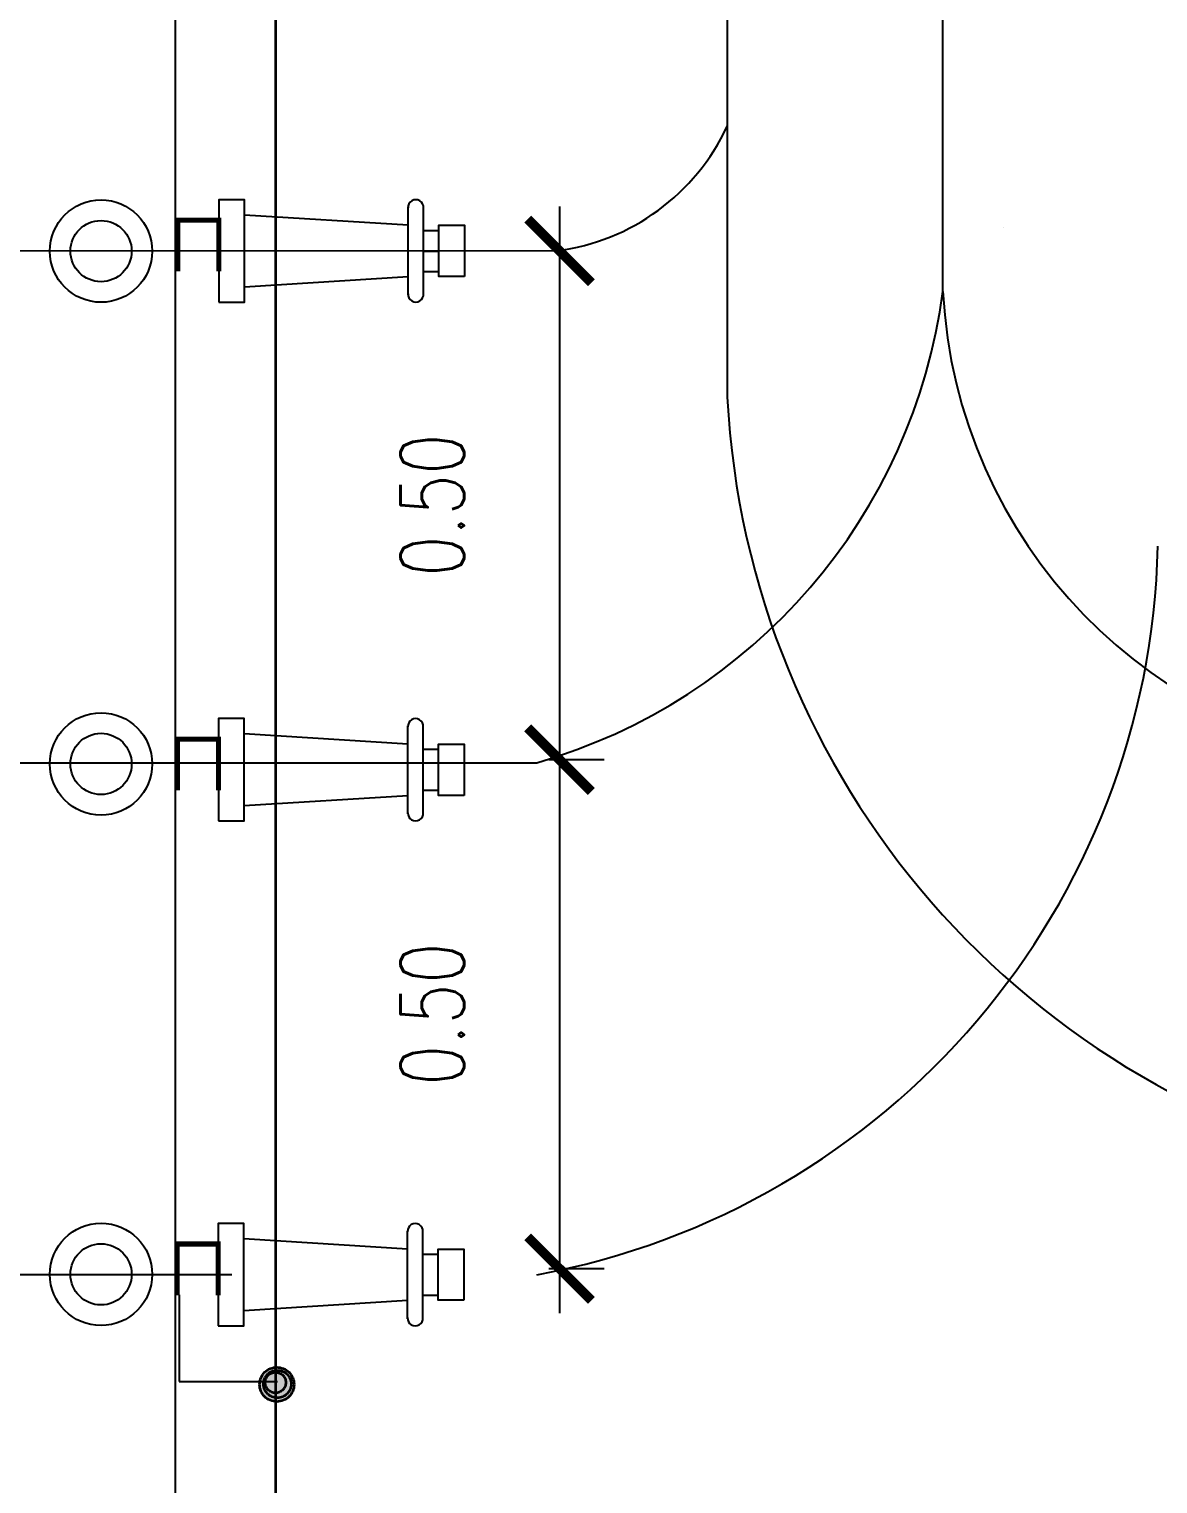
# Model space of a CAD drawing. Header units: metres. Extents: x 4188.7 to 4272.1, y 2012.8 to 2020.9.
# Drawn here: x 4206.722 to 4207.609, y 2016.12 to 2017.264 of the extents above; entities that cross this region are included whole.
import ezdxf

# ---------------------------------------------------------------- set-up
doc = ezdxf.new("R2010")
doc.units = ezdxf.units.M
doc.linetypes.add('DASHDOT', pattern=[25.4, 12.7, -6.35, 0, -6.35])
for name, color, linetype in [('A-COTAS', 7, 'Continuous'), ('A-PARED', 7, 'Continuous'), ('E-ALTATENSAO', 5, 'Continuous'), ('E-EQUIPAMENTOS', 130, 'Continuous'), ('E-ISOLADORPEDESTAL', 4, 'Continuous'), ('FORMATO_LEGENDA', 7, 'Continuous'), ('PAREDES', 4, 'Continuous'), ('VENTILACAO', 5, 'Continuous')]:
    doc.layers.add(name, color=color, linetype=linetype)
doc.styles.add('COTAS', font='romans', dxfattribs={"width": 0.75})
doc.dimstyles.new('COTAS_50', dxfattribs={"dimscale": 50, "dimtxt": 0.0001, "dimasz": 0.001, "dimexe": 0.0007, "dimexo": 0.004, "dimgap": 0.0015, "dimtad": 1, "dimzin": 0, "dimdsep": 46, "dimtxsty": 'COTAS', "dimblk1": 'ARCHTICK', "dimblk2": 'ARCHTICK', "dimsah": 1, "dimcen": 0.0002, "dimdle": 0.0007, "dimaunit": 1, "dimadec": 0, "dimazin": 0, "dimtfac": 1, "dimtix": 1, "dimtmove": 0, "dimatfit": 3, "dimldrblk": 'ARCHTICK', "dimfxl": 1, "dimtolj": 1, "dimtzin": 0, "dimarcsym": 0})

# ---------------------------------------------------------------- blocks, each defined once
blk = doc.blocks.new('_ARCHTICK')
at = {"color": 0, "linetype": 'ByBlock', "const_width": 0.15}
blk.add_lwpolyline([(-0.5, -0.5), (0.5, 0.5)], dxfattribs=at)
blk = doc.blocks.new('*D25')
at = {"layer": 'A-COTAS', "color": 0, "lineweight": -2, "transparency": 16777216}
for p, q in [((4207.1389, 2017.1247), (4207.1389, 2016.6546)), ((4207.1304, 2016.6896), (4207.1739, 2016.6896))]:
    blk.add_line(p, q, dxfattribs=at)
at = {"layer": 'A-COTAS', "color": 0, "lineweight": -2, "transparency": 16777216, "xscale": 0.05, "yscale": 0.05, "zscale": 0.05}
for p, rotation in [((4207.1389, 2017.0897), 90), ((4207.1389, 2016.6896), 270)]:
    blk.add_blockref('_ARCHTICK', p, dxfattribs=dict(at, rotation=rotation))
at = {"layer": 'A-COTAS', "color": 0, "transparency": 16777216, "insert": (4207.0389, 2016.8897), "char_height": 0.05, "attachment_point": 5, "rotation": 90, "style": 'COTAS'}
blk.add_mtext('\\A1;0.50', dxfattribs=at)
blk = doc.blocks.new('*D26')
at = {"layer": 'A-COTAS', "color": 0, "lineweight": -2, "transparency": 16777216}
for p, q in [((4207.1389, 2016.7243), (4207.1389, 2016.2541)), ((4207.1304, 2016.2891), (4207.1739, 2016.2891))]:
    blk.add_line(p, q, dxfattribs=at)
at = {"layer": 'A-COTAS', "color": 0, "lineweight": -2, "transparency": 16777216, "xscale": 0.05, "yscale": 0.05, "zscale": 0.05}
for p, rotation in [((4207.1389, 2016.6893), 90), ((4207.1389, 2016.2891), 270)]:
    blk.add_blockref('_ARCHTICK', p, dxfattribs=dict(at, rotation=rotation))
at = {"layer": 'A-COTAS', "color": 0, "transparency": 16777216, "insert": (4207.0389, 2016.4892), "char_height": 0.05, "attachment_point": 5, "rotation": 90, "style": 'COTAS'}
blk.add_mtext('\\A1;0.50', dxfattribs=at)

msp = doc.modelspace()

# ---------------------------------------------------------------- hatches: boundary and pattern name
at = {"layer": 'FORMATO_LEGENDA', "lineweight": 20}
h = msp.add_hatch(color=7, dxfattribs=at)
edge = h.paths.add_edge_path()
edge.add_arc((4206.91557, 2016.19946), 0.00813, 0, 360)
at = {"layer": 'PAREDES'}
msp.add_hatch(color=0, dxfattribs=at).paths.add_polyline_path([(4206.93013, 2016.19796, 1), (4206.90305, 2016.19796, 1)])

# ---------------------------------------------------------------- linework, layer by layer
at = {"ltscale": 10}
for p, q in [((4206.83991, 2016.26843), (4206.83991, 2016.20027)), ((4206.83991, 2016.20027), (4206.91718, 2016.20027))]:
    msp.add_line(p, q, dxfattribs=at)
at = {"layer": 'A-PARED'}
msp.add_line((4206.83672, 2017.81402), (4206.83672, 2015.43936), dxfattribs=at)
at = {"layer": 'E-ALTATENSAO'}
for p, q in [((4207.27078, 2017.39775), (4207.27078, 2016.97464)), ((4207.44041, 2017.05786), (4207.44045, 2017.39871)), ((4207.13695, 2017.08973), (4204.69753, 2017.0881))]:
    msp.add_line(p, q, dxfattribs=at)
for centre, radius, start, end in [((4207.11469, 2017.26046), 0.17217, 277.42616, 335.03643), ((4207.85161, 2017.05246), 0.3675, 171.31175, 171.33104), ((4206.99746, 2017.11645), 0.44681, 286.05403, 352.46606), ((4207.83451, 2017.07826), 0.39463, 182.96188, 265.28783), ((4207.92875, 2017.00954), 0.65889, 183.03645, 258.90034), ((4207.01292, 2016.87105), 0.59668, 280.43831, 358.68792)]:
    msp.add_arc(centre, radius, start, end, dxfattribs=at)
at = {"layer": 'E-EQUIPAMENTOS'}
for centre, radius in [((4206.77834, 2017.08954), 0.04025), ((4206.77834, 2017.08954), 0.02407), ((4206.77835, 2016.68612), 0.04025), ((4206.77835, 2016.68612), 0.02407), ((4206.77835, 2016.28457), 0.04025), ((4206.77835, 2016.28457), 0.02407)]:
    msp.add_circle(centre, radius, dxfattribs=at)
at = {"layer": 'E-ISOLADORPEDESTAL'}
for p, q in [((4207.01984, 2017.10986), (4206.89104, 2017.11791)), ((4207.01984, 2017.05512), (4207.01984, 2017.12435)), ((4207.03191, 2017.05512), (4207.03191, 2017.12435)), ((4207.03191, 2017.10583), (4207.04399, 2017.10583)), ((4207.03192, 2017.08962), (4207.044, 2017.08962)), ((4207.03191, 2017.07363), (4207.04399, 2017.07363)), ((4206.89104, 2017.06156), (4207.01984, 2017.06961)), ((4207.01965, 2016.64691), (4207.01965, 2016.71614)), ((4207.03173, 2016.64691), (4207.03173, 2016.71614)), ((4207.01965, 2016.70165), (4206.89086, 2016.7097)), ((4207.03173, 2016.69762), (4207.0438, 2016.69762)), ((4206.89086, 2016.65335), (4207.01965, 2016.6614)), ((4207.03173, 2016.66543), (4207.0438, 2016.66543)), ((4207.01939, 2016.24968), (4207.01939, 2016.31892)), ((4207.03147, 2016.24968), (4207.03147, 2016.31892)), ((4207.01939, 2016.30443), (4206.8906, 2016.31248)), ((4207.03147, 2016.3004), (4207.04354, 2016.3004)), ((4206.8906, 2016.25613), (4207.01939, 2016.26418)), ((4207.03147, 2016.2682), (4207.04354, 2016.2682))]:
    msp.add_line(p, q, dxfattribs=at)
for points in [[(4206.87092, 2017.04948), (4206.89104, 2017.04948), (4206.89104, 2017.12998), (4206.87092, 2017.12998)], [(4207.06411, 2017.06961), (4207.04399, 2017.06961), (4207.04399, 2017.10986), (4207.06411, 2017.10986)], [(4206.87073, 2016.64128), (4206.89086, 2016.64128), (4206.89086, 2016.72177), (4206.87073, 2016.72177)], [(4207.06393, 2016.6614), (4207.0438, 2016.6614), (4207.0438, 2016.70165), (4207.06393, 2016.70165)], [(4206.87047, 2016.24405), (4206.8906, 2016.24405), (4206.8906, 2016.32455), (4206.87047, 2016.32455)], [(4207.06367, 2016.26418), (4207.04354, 2016.26418), (4207.04354, 2016.30443), (4207.06367, 2016.30443)]]:
    msp.add_lwpolyline(points, close=True, dxfattribs=at)
at = {"layer": 'E-ISOLADORPEDESTAL', "const_width": 0.00402}
for points in [[(4206.87092, 2017.07363), (4206.87092, 2017.11388), (4206.83872, 2017.11388), (4206.83872, 2017.07363)], [(4206.87073, 2016.66543), (4206.87073, 2016.70567), (4206.83854, 2016.70567), (4206.83854, 2016.66543)], [(4206.87047, 2016.2682), (4206.87047, 2016.30845), (4206.83827, 2016.30845), (4206.83827, 2016.2682)]]:
    msp.add_lwpolyline(points, dxfattribs=at)
at = {"layer": 'E-ISOLADORPEDESTAL'}
for centre, start, end in [((4207.02588, 2017.12393), 356.00914, 183.99086), ((4207.02588, 2017.05554), 176.00914, 3.99086), ((4207.02569, 2016.71572), 356.00914, 183.99086), ((4207.02569, 2016.64733), 176.00914, 3.99086), ((4207.02543, 2016.3185), 356.00914, 183.99086), ((4207.02543, 2016.2501), 176.00914, 3.99086)]:
    msp.add_arc(centre, 0.00605, start, end, dxfattribs=at)
at = {"layer": 'FORMATO_LEGENDA', "color": 7, "linetype": 'DASHDOT', "lineweight": 35}
msp.add_line((4206.91565, 2019.50025), (4206.91565, 2015.6932), dxfattribs=at)
for centre, radius in [((4206.91659, 2016.19796), 0.01354), ((4206.91698, 2016.19829), 0.01083), ((4206.91557, 2016.19946), 0.00813)]:
    msp.add_circle(centre, radius, dxfattribs=at)
at = {"layer": 'VENTILACAO'}
for p, q in [((4204.7158, 2016.68706), (4207.12102, 2016.68706)), ((4204.72198, 2016.28457), (4206.8811, 2016.28457))]:
    msp.add_line(p, q, dxfattribs=at)

# ---------------------------------------------------------------- dimensions: what is measured, and where the dimension line sits
at = {"layer": 'A-COTAS'}
for base, p1, p2, picture, middle in [((4207.13893, 2016.68957), (4207.06411, 2017.08973), (4206.9304, 2016.68957), '*D25', (4207.03893, 2016.88965)), ((4207.13893, 2016.28915), (4207.06411, 2016.6893), (4206.9304, 2016.28915), '*D26', (4207.03893, 2016.48923))]:
    dim = msp.add_linear_dim(base=base, p1=p1, p2=p2, angle=270, text='0.50', dimstyle='COTAS_50', override={"dimtxt": 0.001, "dimse1": 1, "dimtmove": 1}, dxfattribs=at)
    dim.commit()
    dim.dimension.update_dxf_attribs({"geometry": picture, "text_midpoint": middle})

doc.saveas('drawing.dxf')
